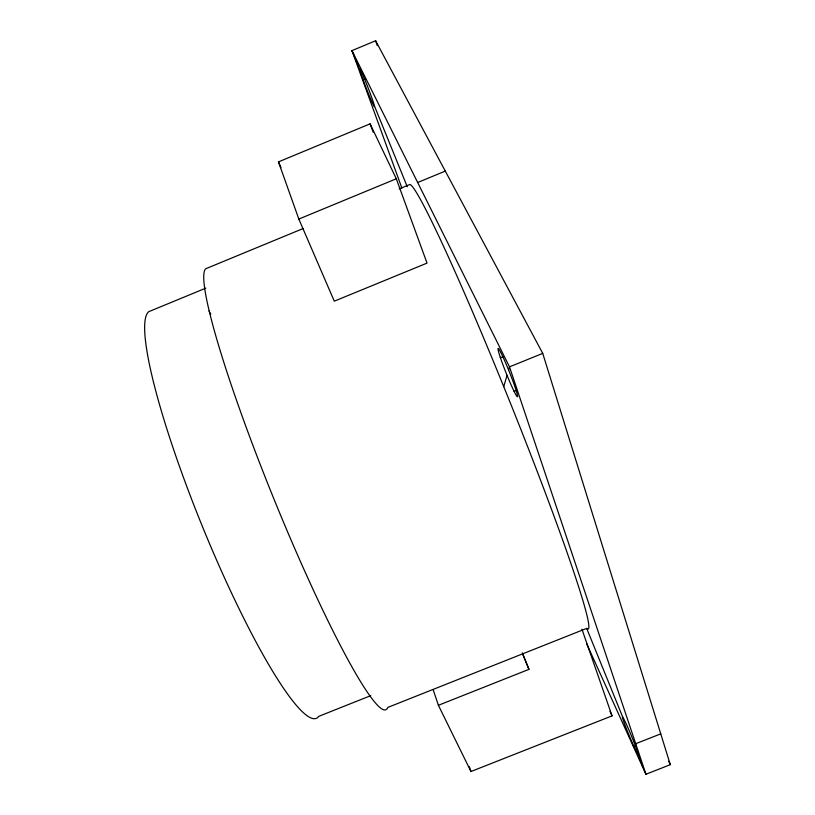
<?xml version="1.0" encoding="UTF-8"?>
<svg xmlns="http://www.w3.org/2000/svg" width="815" height="815" viewBox="0 0 815 815"><rect width="100%" height="100%" fill="white"/><g stroke="black" fill="none" stroke-linecap="round" stroke-linejoin="round"><path stroke-width="1.22" d="M503.721 386.667L507.042 375.297M508.601 369.99L509.507 366.862L351.968 50.632L375.613 40.75L542.729 353.374L670.317 764.684L645.938 774.25L586.566 643.575M363.042 79.666L365.385 78.688M278.475 161.89L370.091 123.839L396.304 178.78L427.029 263.113L334.282 301.173L298.83 219.062L278.475 161.89L280.971 167.696M298.83 219.062L396.304 178.78M303.048 228.567L205.706 268.767A238.174 24.369 67.9 0 0 279.749 513.165A238.174 24.369 67.9 0 0 387.757 707.44L586.688 628.396A239.651 12.072 68.1 0 0 516.15 417.514A239.651 12.072 68.1 0 0 409.772 184.506L399.218 188.856M417.667 182.509L445.296 171.099M205.828 288.143L148.778 311.666A220.019 33.008 67.8 0 0 208.375 540.905A220.019 33.008 67.8 0 0 318.797 716.324L370.744 695.653M500.451 357.805L502.784 356.848M542.729 353.374L509.507 366.862L645.938 774.25L637.625 753.793A20.243 0.968 67.4 0 1 624.361 723.333A20.243 0.968 67.4 0 1 628.518 729.058A20.243 0.968 67.4 0 1 637.625 753.793M514.082 391.312L516.425 390.365M433.173 689.633L438.389 705.291L528.945 669.36L522.283 652.825M438.389 705.291L470.948 771.52L612.034 715.876L581.93 629.18M635.71 743.698L660.761 733.857M633.764 746.122L636.067 745.216M209.068 310.984L210.769 314.305M668.687 761.241L670.317 764.684M609.966 711.261L612.034 715.876M359.935 70.243L351.968 50.632L401.897 188.133M374.34 105.695L407.276 186.757M586.688 628.396L622.65 716.915M522.731 654.048L528.945 669.36M370.091 123.839L373.158 132.173M375.613 40.75L377.284 45.548M469.328 766.742L470.948 771.52M361.503 75.306A20.049 0.917 68.7 0 0 374.004 106.133A20.049 0.917 68.7 0 0 365.864 82.223A20.049 0.917 68.7 0 0 361.503 75.306M500.257 357.235A26.009 1.712 68.2 0 0 517.005 396.467A26.009 1.712 68.2 0 0 506.217 364.285A26.009 1.712 68.2 0 0 500.257 357.235"/></g></svg>
